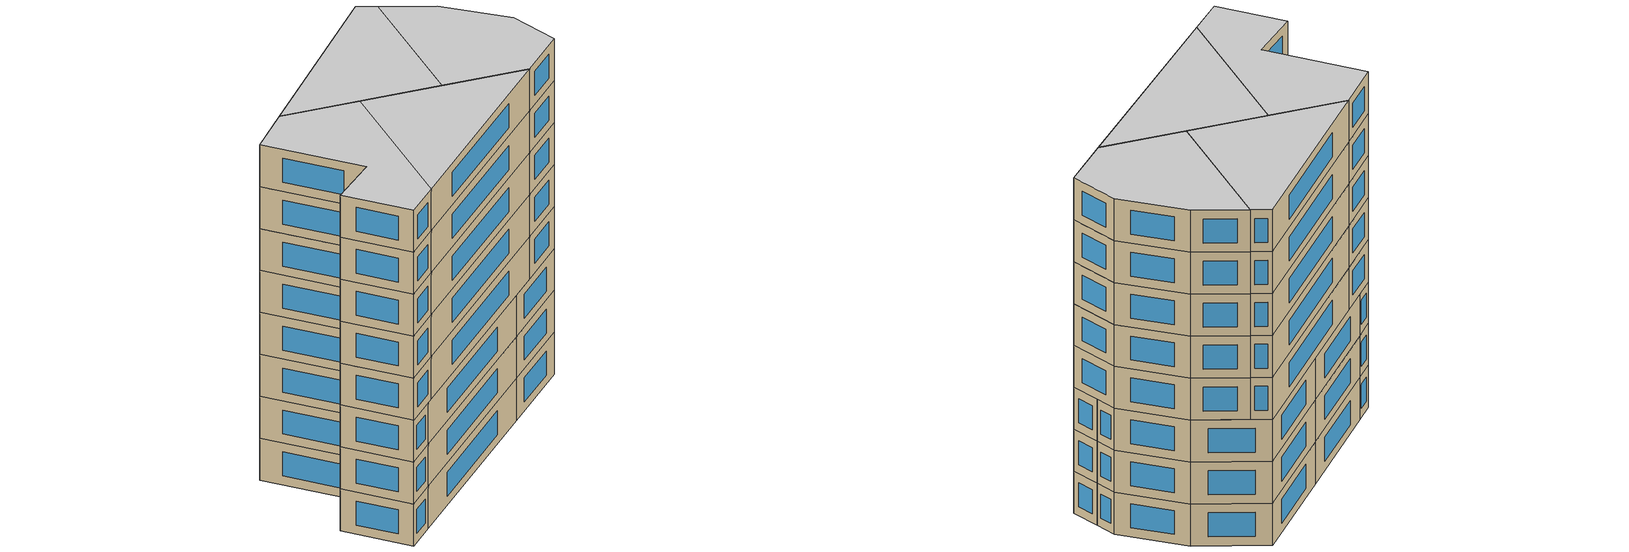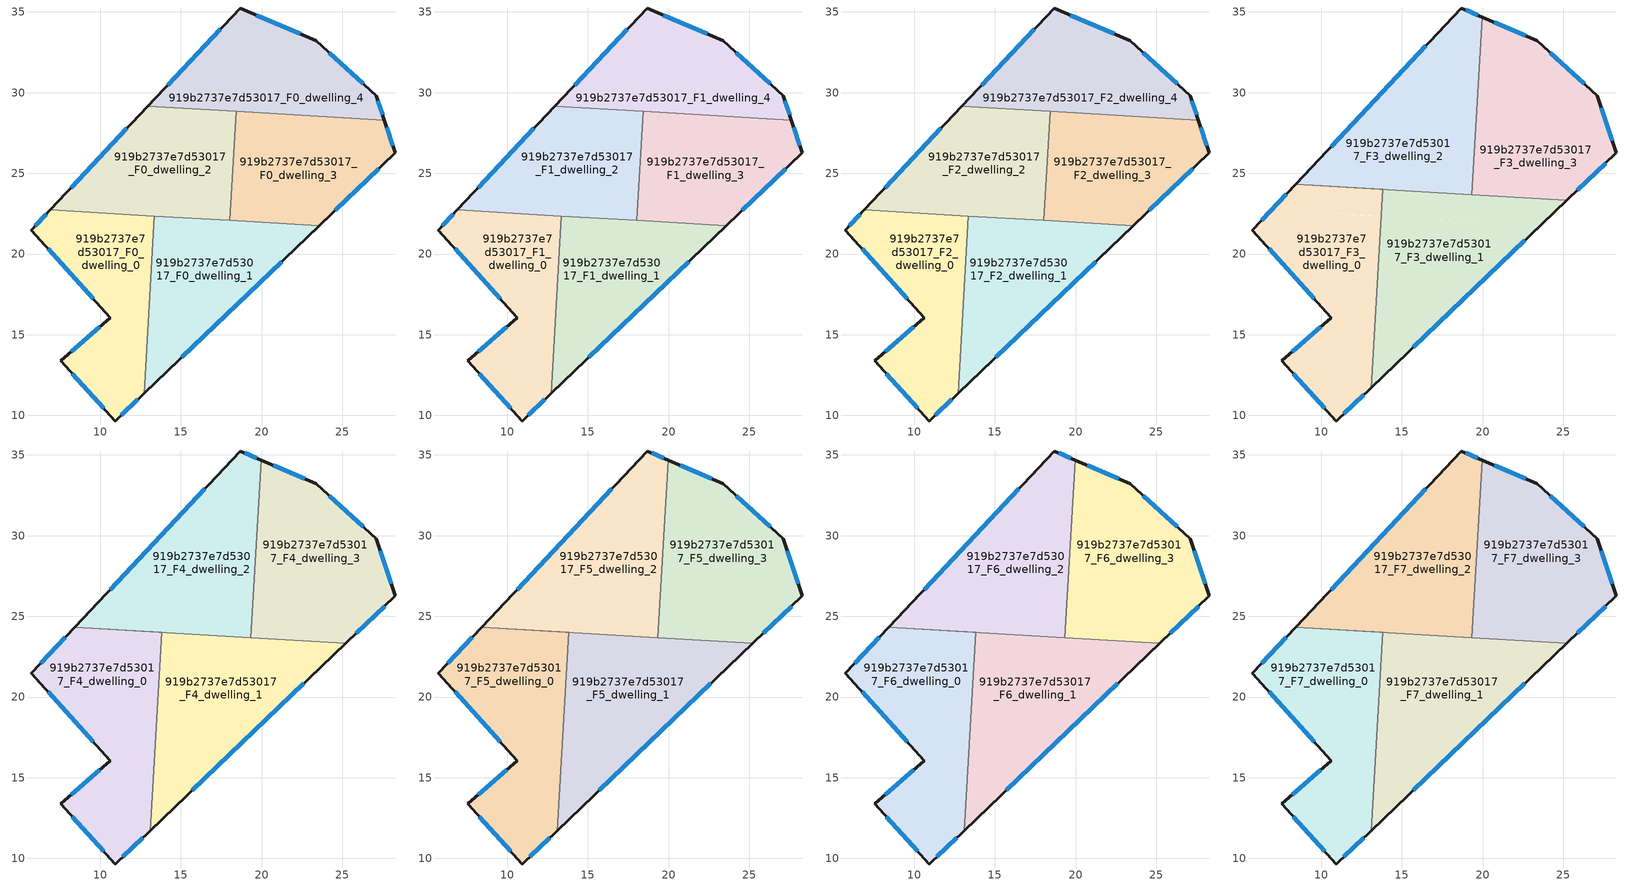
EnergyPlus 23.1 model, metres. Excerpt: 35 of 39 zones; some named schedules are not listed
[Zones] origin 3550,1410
919b2737e7d53017_F0_dwelling_0
 floor ground (EU_floor_Construction): 13.35,22.36 12.71,11.37 10.92,9.66 7.56,13.38 10.62,16.06 5.73,21.48 6.91,22.73 z0
 wall outside (EU_wall_Construction): 6.91,22.73 5.73,21.48 10.62,16.06 7.56,13.38 10.92,9.66 12.71,11.37 z0:3
 wall to 919b2737e7d53017_F0_dwelling_1 (EU_wall_Construction): 12.71,11.37 13.35,22.36 z0:3
 wall to 919b2737e7d53017_F0_dwelling_2 (EU_wall_Construction): 13.35,22.36 6.91,22.73 z0:3
 window (EU_Window_Construction): 11.3,10.02 12.33,11 / 8.28,12.58 10.2,10.45 / 9.96,15.49 8.21,13.95 / 6.78,20.32 9.57,17.22 / 6.66,22.46 5.98,21.75 z0.64:2.36
919b2737e7d53017_F0_dwelling_1
 floor ground (EU_floor_Construction): 23.56,21.76 12.71,11.37 13.35,22.36 z0
 wall outside (EU_wall_Construction): 12.71,11.37 23.56,21.76 z0:3
 wall to 919b2737e7d53017_F0_dwelling_3 (EU_wall_Construction): 23.56,21.76 18.02,22.08 z0:3
 wall to 919b2737e7d53017_F0_dwelling_2 (EU_wall_Construction): 18.02,22.08 13.35,22.35 z0:3
 window (EU_Window_Construction): 15.03,13.6 21.24,19.53 z0.64:2.36
919b2737e7d53017_F0_dwelling_2
 floor ground (EU_floor_Construction): 18.41,28.84 18.02,22.08 6.91,22.73 12.95,29.16 z0
 wall outside (EU_wall_Construction): 12.95,29.16 6.91,22.73 z0:3
 wall to 919b2737e7d53017_F0_dwelling_3 (EU_wall_Construction): 18.02,22.08 18.41,28.84 z0:3
 wall to 919b2737e7d53017_F0_dwelling_4 (EU_wall_Construction): 18.41,28.84 12.95,29.16 z0:3
 window (EU_Window_Construction): 11.65,27.78 8.2,24.11 z0.64:2.36
919b2737e7d53017_F0_dwelling_3
 floor ground (EU_floor_Construction): 27.59,28.31 28.27,26.27 23.56,21.76 18.02,22.08 18.41,28.84 z0
 wall outside (EU_wall_Construction): 23.56,21.76 28.27,26.27 27.59,28.31 z0:3
 wall to 919b2737e7d53017_F0_dwelling_4 (EU_wall_Construction): 27.59,28.31 18.42,28.84 z0:3
 window (EU_Window_Construction): 28.12,26.7 27.74,27.87 / 24.57,22.72 27.26,25.3 z0.64:2.36
919b2737e7d53017_F0_dwelling_4
 floor ground (EU_floor_Construction): 23.4,33.2 27.1,29.81 27.59,28.31 12.95,29.16 18.66,35.25 z0
 wall outside (EU_wall_Construction): 27.59,28.31 27.1,29.81 23.4,33.2 18.66,35.25 12.95,29.16 z0:3
 window (EU_Window_Construction): 17.44,33.94 14.17,30.47 / 22.38,33.64 19.68,34.81 / 26.31,30.54 24.19,32.48 / 27.49,28.63 27.21,29.49 z0.64:2.36
919b2737e7d53017_F1_dwelling_0
 floor to 919b2737e7d53017_F0_dwelling_0 (EU_floor_Construction): 13.35,22.36 12.71,11.37 10.92,9.66 7.56,13.38 10.62,16.06 5.73,21.48 6.91,22.73 z3
 wall outside (EU_wall_Construction): 6.91,22.73 5.73,21.48 10.62,16.06 7.56,13.38 10.92,9.66 12.71,11.37 z3:6
 wall to 919b2737e7d53017_F1_dwelling_1 (EU_wall_Construction): 12.71,11.37 13.35,22.36 z3:6
 wall to 919b2737e7d53017_F1_dwelling_2 (EU_wall_Construction): 13.35,22.36 6.91,22.73 z3:6
 window (EU_Window_Construction): 11.3,10.02 12.33,11 / 8.28,12.58 10.2,10.45 / 9.96,15.49 8.21,13.95 / 6.78,20.32 9.57,17.22 / 6.66,22.46 5.98,21.75 z3.64:5.36
919b2737e7d53017_F1_dwelling_1
 floor to 919b2737e7d53017_F0_dwelling_1 (EU_floor_Construction): 23.56,21.76 12.71,11.37 13.35,22.36 z3
 wall outside (EU_wall_Construction): 12.71,11.37 23.56,21.76 z3:6
 wall to 919b2737e7d53017_F1_dwelling_3 (EU_wall_Construction): 23.56,21.76 18.02,22.08 z3:6
 wall to 919b2737e7d53017_F1_dwelling_2 (EU_wall_Construction): 18.02,22.08 13.35,22.35 z3:6
 window (EU_Window_Construction): 15.03,13.6 21.24,19.53 z3.64:5.36
919b2737e7d53017_F1_dwelling_2
 floor to 919b2737e7d53017_F0_dwelling_2 (EU_floor_Construction): 18.41,28.84 18.02,22.08 6.91,22.73 12.95,29.16 z3
 wall outside (EU_wall_Construction): 12.95,29.16 6.91,22.73 z3:6
 wall to 919b2737e7d53017_F1_dwelling_3 (EU_wall_Construction): 18.02,22.08 18.41,28.84 z3:6
 wall to 919b2737e7d53017_F1_dwelling_4 (EU_wall_Construction): 18.41,28.84 12.95,29.16 z3:6
 window (EU_Window_Construction): 11.65,27.78 8.2,24.11 z3.64:5.36
919b2737e7d53017_F1_dwelling_3
 floor to 919b2737e7d53017_F0_dwelling_3 (EU_floor_Construction): 27.59,28.31 28.27,26.27 23.56,21.76 18.02,22.08 18.41,28.84 z3
 wall outside (EU_wall_Construction): 23.56,21.76 28.27,26.27 27.59,28.31 z3:6
 wall to 919b2737e7d53017_F1_dwelling_4 (EU_wall_Construction): 27.59,28.31 18.42,28.84 z3:6
 window (EU_Window_Construction): 28.12,26.7 27.74,27.87 / 24.57,22.72 27.26,25.3 z3.64:5.36
919b2737e7d53017_F1_dwelling_4
 floor to 919b2737e7d53017_F0_dwelling_4 (EU_floor_Construction): 23.4,33.2 27.1,29.81 27.59,28.31 12.95,29.16 18.66,35.25 z3
 wall outside (EU_wall_Construction): 27.59,28.31 27.1,29.81 23.4,33.2 18.66,35.25 12.95,29.16 z3:6
 window (EU_Window_Construction): 17.44,33.94 14.17,30.47 / 22.38,33.64 19.68,34.81 / 26.31,30.54 24.19,32.48 / 27.49,28.63 27.21,29.49 z3.64:5.36
919b2737e7d53017_F2_dwelling_0
 floor to 919b2737e7d53017_F1_dwelling_0 (EU_floor_Construction): 13.35,22.36 12.71,11.37 10.92,9.66 7.56,13.38 10.62,16.06 5.73,21.48 6.91,22.73 z6
 wall outside (EU_wall_Construction): 6.91,22.73 5.73,21.48 10.62,16.06 7.56,13.38 10.92,9.66 12.71,11.37 z6:9
 wall to 919b2737e7d53017_F2_dwelling_1 (EU_wall_Construction): 12.71,11.37 13.35,22.36 z6:9
 wall to 919b2737e7d53017_F2_dwelling_2 (EU_wall_Construction): 13.35,22.36 6.91,22.73 z6:9
 window (EU_Window_Construction): 11.3,10.02 12.33,11 / 8.28,12.58 10.2,10.45 / 9.96,15.49 8.21,13.95 / 6.78,20.32 9.57,17.22 / 6.66,22.46 5.98,21.75 z6.64:8.36
919b2737e7d53017_F2_dwelling_1
 floor to 919b2737e7d53017_F1_dwelling_1 (EU_floor_Construction): 23.56,21.76 12.71,11.37 13.35,22.36 z6
 wall outside (EU_wall_Construction): 12.71,11.37 23.56,21.76 z6:9
 wall to 919b2737e7d53017_F2_dwelling_3 (EU_wall_Construction): 23.56,21.76 18.02,22.08 z6:9
 wall to 919b2737e7d53017_F2_dwelling_2 (EU_wall_Construction): 18.02,22.08 13.35,22.35 z6:9
 window (EU_Window_Construction): 15.03,13.6 21.24,19.53 z6.64:8.36
919b2737e7d53017_F2_dwelling_2
 floor to 919b2737e7d53017_F1_dwelling_2 (EU_floor_Construction): 18.41,28.84 18.02,22.08 6.91,22.73 12.95,29.16 z6
 wall outside (EU_wall_Construction): 12.95,29.16 6.91,22.73 z6:9
 wall to 919b2737e7d53017_F2_dwelling_3 (EU_wall_Construction): 18.02,22.08 18.41,28.84 z6:9
 wall to 919b2737e7d53017_F2_dwelling_4 (EU_wall_Construction): 18.41,28.84 12.95,29.16 z6:9
 window (EU_Window_Construction): 11.65,27.78 8.2,24.11 z6.64:8.36
919b2737e7d53017_F2_dwelling_3
 floor to 919b2737e7d53017_F1_dwelling_3 (EU_floor_Construction): 27.59,28.31 28.27,26.27 23.56,21.76 18.02,22.08 18.41,28.84 z6
 wall outside (EU_wall_Construction): 23.56,21.76 28.27,26.27 27.59,28.31 z6:9
 wall to 919b2737e7d53017_F2_dwelling_4 (EU_wall_Construction): 27.59,28.31 18.42,28.84 z6:9
 window (EU_Window_Construction): 28.12,26.7 27.74,27.87 / 24.57,22.72 27.26,25.3 z6.64:8.36
919b2737e7d53017_F2_dwelling_4
 floor to 919b2737e7d53017_F1_dwelling_4 (EU_floor_Construction): 23.4,33.2 27.1,29.81 27.59,28.31 12.95,29.16 18.66,35.25 z6
 wall outside (EU_wall_Construction): 27.59,28.31 27.1,29.81 23.4,33.2 18.66,35.25 12.95,29.16 z6:9
 window (EU_Window_Construction): 17.44,33.94 14.17,30.47 / 22.38,33.64 19.68,34.81 / 26.31,30.54 24.19,32.48 / 27.49,28.63 27.21,29.49 z6.64:8.36
919b2737e7d53017_F3_dwelling_0
 floor to 919b2737e7d53017_F2_dwelling_0 (EU_floor_Construction): 13.35,22.36 12.71,11.37 10.92,9.66 7.56,13.38 10.62,16.06 5.73,21.48 6.91,22.73 z9
 floor to 919b2737e7d53017_F2_dwelling_2 (EU_floor_Construction): 13.8,24.01 13.7,22.33 6.91,22.73 8.41,24.32 z9
 floor to 919b2737e7d53017_F2_dwelling_1 (EU_floor_Construction): 13.7,22.33 13.09,11.73 12.71,11.37 13.35,22.35 z9
 wall outside (EU_wall_Construction): 8.41,24.33 5.73,21.48 10.62,16.06 7.56,13.38 10.92,9.66 13.09,11.73 z9:12
 wall to 919b2737e7d53017_F3_dwelling_1 (EU_wall_Construction): 13.09,11.73 13.8,24.01 8.41,24.33 z9:12
 window (EU_Window_Construction): 11.38,10.1 12.62,11.28 / 8.28,12.58 10.2,10.45 / 9.96,15.49 8.21,13.95 / 6.78,20.32 9.57,17.22 / 7.83,23.72 6.3,22.09 z9.64:11.36
919b2737e7d53017_F3_dwelling_1
 floor to 919b2737e7d53017_F2_dwelling_1 (EU_floor_Construction): 23.56,21.76 13.09,11.73 13.7,22.33 z9
 floor to 919b2737e7d53017_F2_dwelling_3 (EU_floor_Construction): 25.21,23.34 23.56,21.76 18.02,22.08 18.12,23.76 z9
 floor to 919b2737e7d53017_F2_dwelling_2 (EU_floor_Construction): 18.12,23.76 18.02,22.08 13.7,22.33 13.8,24.01 8.41,24.32 z9
 wall outside (EU_wall_Construction): 13.09,11.73 25.21,23.34 z9:12
 wall to 919b2737e7d53017_F3_dwelling_2 (EU_wall_Construction): 19.33,23.69 8.41,24.33 z9:12
 wall to 919b2737e7d53017_F3_dwelling_3 (EU_wall_Construction): 25.21,23.34 19.33,23.69 z9:12
 window (EU_Window_Construction): 15.68,14.22 22.62,20.86 z9.64:11.36
919b2737e7d53017_F3_dwelling_2
 floor to 919b2737e7d53017_F2_dwelling_2 (EU_floor_Construction): 18.41,28.84 18.12,23.76 8.41,24.32 12.95,29.16 z9
 floor to 919b2737e7d53017_F2_dwelling_4 (EU_floor_Construction): 19.97,34.68 19.63,28.77 12.95,29.16 18.66,35.25 z9
 floor to 919b2737e7d53017_F2_dwelling_3 (EU_floor_Construction): 19.63,28.77 19.33,23.69 18.12,23.76 18.41,28.84 z9
 wall outside (EU_wall_Construction): 19.97,34.68 18.66,35.25 8.41,24.33 z9:12
 wall to 919b2737e7d53017_F3_dwelling_3 (EU_wall_Construction): 19.33,23.69 19.97,34.68 z9:12
 window (EU_Window_Construction): 19.69,34.8 18.94,35.13 / 16.47,32.91 10.6,26.66 z9.64:11.36
919b2737e7d53017_F3_dwelling_3
 floor to 919b2737e7d53017_F2_dwelling_3 (EU_floor_Construction): 27.59,28.31 28.27,26.27 25.21,23.34 19.33,23.69 19.63,28.77 z9
 floor to 919b2737e7d53017_F2_dwelling_4 (EU_floor_Construction): 23.4,33.2 27.1,29.81 27.59,28.31 19.63,28.77 19.97,34.68 z9
 wall outside (EU_wall_Construction): 25.21,23.34 28.27,26.27 27.1,29.81 23.4,33.2 19.97,34.68 z9:12
 window (EU_Window_Construction): 22.66,33.52 20.7,34.37 / 26.31,30.54 24.19,32.48 / 28.02,27.03 27.35,29.05 / 25.87,23.97 27.61,25.64 z9.64:11.36
919b2737e7d53017_F4_dwelling_0
 floor to 919b2737e7d53017_F3_dwelling_0 (EU_floor_Construction): 13.8,24.01 13.09,11.73 10.92,9.66 7.56,13.38 10.62,16.06 5.73,21.48 8.41,24.33 z12
 wall outside (EU_wall_Construction): 8.41,24.33 5.73,21.48 10.62,16.06 7.56,13.38 10.92,9.66 13.09,11.73 z12:15
 wall to 919b2737e7d53017_F4_dwelling_1 (EU_wall_Construction): 13.09,11.73 13.8,24.01 8.41,24.33 z12:15
 window (EU_Window_Construction): 11.38,10.1 12.62,11.28 / 8.28,12.58 10.2,10.45 / 9.96,15.49 8.21,13.95 / 6.78,20.32 9.57,17.22 / 7.83,23.72 6.3,22.09 z12.64:14.36
919b2737e7d53017_F4_dwelling_1
 floor to 919b2737e7d53017_F3_dwelling_1 (EU_floor_Construction): 25.21,23.34 13.09,11.73 13.8,24.01 8.41,24.33 z12
 wall outside (EU_wall_Construction): 13.09,11.73 25.21,23.34 z12:15
 wall to 919b2737e7d53017_F4_dwelling_2 (EU_wall_Construction): 19.33,23.69 8.41,24.33 z12:15
 wall to 919b2737e7d53017_F4_dwelling_3 (EU_wall_Construction): 25.21,23.34 19.33,23.69 z12:15
 window (EU_Window_Construction): 15.68,14.22 22.62,20.86 z12.64:14.36
919b2737e7d53017_F4_dwelling_2
 floor to 919b2737e7d53017_F3_dwelling_2 (EU_floor_Construction): 19.97,34.68 19.33,23.69 8.41,24.33 18.66,35.25 z12
 wall outside (EU_wall_Construction): 19.97,34.68 18.66,35.25 8.41,24.33 z12:15
 wall to 919b2737e7d53017_F4_dwelling_3 (EU_wall_Construction): 19.33,23.69 19.97,34.68 z12:15
 window (EU_Window_Construction): 19.69,34.8 18.94,35.13 / 16.47,32.91 10.6,26.66 z12.64:14.36
919b2737e7d53017_F4_dwelling_3
 floor to 919b2737e7d53017_F3_dwelling_3 (EU_floor_Construction): 27.1,29.81 28.27,26.27 25.21,23.34 19.33,23.69 19.97,34.68 23.4,33.2 z12
 wall outside (EU_wall_Construction): 25.21,23.34 28.27,26.27 27.1,29.81 23.4,33.2 19.97,34.68 z12:15
 window (EU_Window_Construction): 22.66,33.52 20.7,34.37 / 26.31,30.54 24.19,32.48 / 28.02,27.03 27.35,29.05 / 25.87,23.97 27.61,25.64 z12.64:14.36
919b2737e7d53017_F5_dwelling_0
 floor to 919b2737e7d53017_F4_dwelling_0 (EU_floor_Construction): 13.8,24.01 13.09,11.73 10.92,9.66 7.56,13.38 10.62,16.06 5.73,21.48 8.41,24.33 z15
 wall outside (EU_wall_Construction): 8.41,24.33 5.73,21.48 10.62,16.06 7.56,13.38 10.92,9.66 13.09,11.73 z15:18
 wall to 919b2737e7d53017_F5_dwelling_1 (EU_wall_Construction): 13.09,11.73 13.8,24.01 8.41,24.33 z15:18
 window (EU_Window_Construction): 11.38,10.1 12.62,11.28 / 8.28,12.58 10.2,10.45 / 9.96,15.49 8.21,13.95 / 6.78,20.32 9.57,17.22 / 7.83,23.72 6.3,22.09 z15.64:17.36
919b2737e7d53017_F5_dwelling_1
 floor to 919b2737e7d53017_F4_dwelling_1 (EU_floor_Construction): 25.21,23.34 13.09,11.73 13.8,24.01 8.41,24.33 z15
 wall outside (EU_wall_Construction): 13.09,11.73 25.21,23.34 z15:18
 wall to 919b2737e7d53017_F5_dwelling_2 (EU_wall_Construction): 19.33,23.69 8.41,24.33 z15:18
 wall to 919b2737e7d53017_F5_dwelling_3 (EU_wall_Construction): 25.21,23.34 19.33,23.69 z15:18
 window (EU_Window_Construction): 15.68,14.22 22.62,20.86 z15.64:17.36
919b2737e7d53017_F5_dwelling_2
 floor to 919b2737e7d53017_F4_dwelling_2 (EU_floor_Construction): 19.97,34.68 19.33,23.69 8.41,24.33 18.66,35.25 z15
 wall outside (EU_wall_Construction): 19.97,34.68 18.66,35.25 8.41,24.33 z15:18
 wall to 919b2737e7d53017_F5_dwelling_3 (EU_wall_Construction): 19.33,23.69 19.97,34.68 z15:18
 window (EU_Window_Construction): 19.69,34.8 18.94,35.13 / 16.47,32.91 10.6,26.66 z15.64:17.36
919b2737e7d53017_F5_dwelling_3
 floor to 919b2737e7d53017_F4_dwelling_3 (EU_floor_Construction): 27.1,29.81 28.27,26.27 25.21,23.34 19.33,23.69 19.97,34.68 23.4,33.2 z15
 wall outside (EU_wall_Construction): 25.21,23.34 28.27,26.27 27.1,29.81 23.4,33.2 19.97,34.68 z15:18
 window (EU_Window_Construction): 22.66,33.52 20.7,34.37 / 26.31,30.54 24.19,32.48 / 28.02,27.03 27.35,29.05 / 25.87,23.97 27.61,25.64 z15.64:17.36
919b2737e7d53017_F6_dwelling_0
 floor to 919b2737e7d53017_F5_dwelling_0 (EU_floor_Construction): 13.8,24.01 13.09,11.73 10.92,9.66 7.56,13.38 10.62,16.06 5.73,21.48 8.41,24.33 z18
 wall outside (EU_wall_Construction): 8.41,24.33 5.73,21.48 10.62,16.06 7.56,13.38 10.92,9.66 13.09,11.73 z18:21
 wall to 919b2737e7d53017_F6_dwelling_1 (EU_wall_Construction): 13.09,11.73 13.8,24.01 8.41,24.33 z18:21
 window (EU_Window_Construction): 11.38,10.1 12.62,11.28 / 8.28,12.58 10.2,10.45 / 9.96,15.49 8.21,13.95 / 6.78,20.32 9.57,17.22 / 7.83,23.72 6.3,22.09 z18.64:20.36
919b2737e7d53017_F6_dwelling_1
 floor to 919b2737e7d53017_F5_dwelling_1 (EU_floor_Construction): 25.21,23.34 13.09,11.73 13.8,24.01 8.41,24.33 z18
 wall outside (EU_wall_Construction): 13.09,11.73 25.21,23.34 z18:21
 wall to 919b2737e7d53017_F6_dwelling_2 (EU_wall_Construction): 19.33,23.69 8.41,24.33 z18:21
 wall to 919b2737e7d53017_F6_dwelling_3 (EU_wall_Construction): 25.21,23.34 19.33,23.69 z18:21
 window (EU_Window_Construction): 15.68,14.22 22.62,20.86 z18.64:20.36
919b2737e7d53017_F6_dwelling_2
 floor to 919b2737e7d53017_F5_dwelling_2 (EU_floor_Construction): 19.97,34.68 19.33,23.69 8.41,24.33 18.66,35.25 z18
 wall outside (EU_wall_Construction): 19.97,34.68 18.66,35.25 8.41,24.33 z18:21
 wall to 919b2737e7d53017_F6_dwelling_3 (EU_wall_Construction): 19.33,23.69 19.97,34.68 z18:21
 window (EU_Window_Construction): 19.69,34.8 18.94,35.13 / 16.47,32.91 10.6,26.66 z18.64:20.36
919b2737e7d53017_F6_dwelling_3
 floor to 919b2737e7d53017_F5_dwelling_3 (EU_floor_Construction): 27.1,29.81 28.27,26.27 25.21,23.34 19.33,23.69 19.97,34.68 23.4,33.2 z18
 wall outside (EU_wall_Construction): 25.21,23.34 28.27,26.27 27.1,29.81 23.4,33.2 19.97,34.68 z18:21
 window (EU_Window_Construction): 22.66,33.52 20.7,34.37 / 26.31,30.54 24.19,32.48 / 28.02,27.03 27.35,29.05 / 25.87,23.97 27.61,25.64 z18.64:20.36
919b2737e7d53017_F7_dwelling_0
 floor to 919b2737e7d53017_F6_dwelling_0 (EU_floor_Construction): 13.8,24.01 13.09,11.73 10.92,9.66 7.56,13.38 10.62,16.06 5.73,21.48 8.41,24.33 z21
 wall outside (EU_wall_Construction): 8.41,24.33 5.73,21.48 10.62,16.06 7.56,13.38 10.92,9.66 13.09,11.73 z21:24
 wall to 919b2737e7d53017_F7_dwelling_1 (EU_wall_Construction): 13.09,11.73 13.8,24.01 8.41,24.33 z21:24
 window (EU_Window_Construction): 11.38,10.1 12.62,11.28 / 8.28,12.58 10.2,10.45 / 9.96,15.49 8.21,13.95 / 6.78,20.32 9.57,17.22 / 7.83,23.72 6.3,22.09 z21.64:23.36
 ceiling to 919b2737e7d53017_F8_dwelling_0 (EU_floor_Construction): 13.09,11.73 13.8,24.01 8.41,24.33 5.73,21.48 10.62,16.06 7.56,13.38 10.92,9.66 z24
919b2737e7d53017_F7_dwelling_1
 floor to 919b2737e7d53017_F6_dwelling_1 (EU_floor_Construction): 25.21,23.34 13.09,11.73 13.8,24.01 8.41,24.33 z21
 wall outside (EU_wall_Construction): 13.09,11.73 25.21,23.34 z21:24
 wall to 919b2737e7d53017_F7_dwelling_2 (EU_wall_Construction): 19.33,23.69 8.41,24.33 z21:24
 wall to 919b2737e7d53017_F7_dwelling_3 (EU_wall_Construction): 25.21,23.34 19.33,23.69 z21:24
 window (EU_Window_Construction): 15.68,14.22 22.62,20.86 z21.64:23.36
 ceiling to 919b2737e7d53017_F8_dwelling_1 (EU_floor_Construction): 25.21,23.34 8.41,24.33 13.8,24.01 13.09,11.73 z24
919b2737e7d53017_F7_dwelling_2
 floor to 919b2737e7d53017_F6_dwelling_2 (EU_floor_Construction): 19.97,34.68 19.33,23.69 8.41,24.33 18.66,35.25 z21
 wall outside (EU_wall_Construction): 19.97,34.68 18.66,35.25 8.41,24.33 z21:24
 wall to 919b2737e7d53017_F7_dwelling_3 (EU_wall_Construction): 19.33,23.69 19.97,34.68 z21:24
 window (EU_Window_Construction): 19.69,34.8 18.94,35.13 / 16.47,32.91 10.6,26.66 z21.64:23.36
 ceiling to 919b2737e7d53017_F8_dwelling_2 (EU_floor_Construction): 19.33,23.69 19.97,34.68 18.66,35.25 8.41,24.33 z24
919b2737e7d53017_F7_dwelling_3
 floor to 919b2737e7d53017_F6_dwelling_3 (EU_floor_Construction): 27.1,29.81 28.27,26.27 25.21,23.34 19.33,23.69 19.97,34.68 23.4,33.2 z21
 wall outside (EU_wall_Construction): 25.21,23.34 28.27,26.27 27.1,29.81 23.4,33.2 19.97,34.68 z21:24
 window (EU_Window_Construction): 22.66,33.52 20.7,34.37 / 26.31,30.54 24.19,32.48 / 28.02,27.03 27.35,29.05 / 25.87,23.97 27.61,25.64 z21.64:23.36
 ceiling to 919b2737e7d53017_F8_dwelling_3 (EU_floor_Construction): 28.27,26.27 27.1,29.81 23.4,33.2 19.97,34.68 19.33,23.69 25.21,23.34 z24
[Building]
EU S2 Campaign: North Axis=0; Terrain=City; Solar Distribution=FullExterior
[Site:Location]
Yerevan-Zvartnots.Intl.AP: Latitude=40.15; Longitude=44.383; Time Zone=4; Elevation=854
[SizingPeriod:WeatherFileDays]
AnnualSizingPeriod: Begin Month=1; Begin Day of Month=1; End Month=12; End Day of Month=31; Day of Week for Start Day=Monday; Use Weather File Daylight Saving Period=No; Use Weather File Rain and Snow Indicators=No
[MATERIAL]
EU_InternalMass_Material: Roughness=MediumRough; Thickness=0.1; Conductivity=1; Density=1800; Specific Heat=900; Thermal Absorptance=0.9; Solar Absorptance=0.7; Visible Absorptance=0.7
[MATERIAL:NOMASS] Roughness=MediumRough; Thermal Absorptance=0.9; Solar Absorptance=0.7; Visible Absorptance=0.7
Name | Thermal Resistance
EU_wall_NoMass | 1.05043
EU_floor_NoMass | 0.478065
[WINDOWMATERIAL:SIMPLEGLAZINGSYSTEM]
EU_Window_SimpleGlazing: UFactor=2.5566; Solar Heat Gain Coefficient=0.75; Visible Transmittance=0.75
[CONSTRUCTION]
EU_wall_Construction: EU_wall_NoMass
EU_floor_Construction: EU_floor_NoMass
EU_Window_Construction: EU_Window_SimpleGlazing
EU_InternalMass_Construction: EU_InternalMass_Material
[ZONE] Type=1; Multiplier=1; Ceiling Height=autocalculate; Floor Area=autocalculate; Part of Total Floor Area=Yes
Name | Volume
919b2737e7d53017_F0_dwelling_0; 919b2737e7d53017_F1_dwelling_0; 919b2737e7d53017_F2_dwelling_0 | 168.731
919b2737e7d53017_F3_dwelling_0; 919b2737e7d53017_F4_dwelling_0; 919b2737e7d53017_F5_dwelling_0; 919b2737e7d53017_F6_dwelling_0; 919b2737e7d53017_F7_dwelling_0 | 210.898
919b2737e7d53017_F0_dwelling_1; 919b2737e7d53017_F1_dwelling_1; 919b2737e7d53017_F2_dwelling_1 | 168.728
919b2737e7d53017_F3_dwelling_1; 919b2737e7d53017_F4_dwelling_1; 919b2737e7d53017_F5_dwelling_1; 919b2737e7d53017_F6_dwelling_1; 919b2737e7d53017_F7_dwelling_1 | 210.943
919b2737e7d53017_F0_dwelling_2; 919b2737e7d53017_F1_dwelling_2; 919b2737e7d53017_F2_dwelling_2 | 168.713
919b2737e7d53017_F3_dwelling_2; 919b2737e7d53017_F4_dwelling_2; 919b2737e7d53017_F5_dwelling_2; 919b2737e7d53017_F6_dwelling_2; 919b2737e7d53017_F7_dwelling_2 | 210.901
919b2737e7d53017_F0_dwelling_3; 919b2737e7d53017_F1_dwelling_3; 919b2737e7d53017_F2_dwelling_3 | 168.712
919b2737e7d53017_F3_dwelling_3; 919b2737e7d53017_F4_dwelling_3; 919b2737e7d53017_F5_dwelling_3; 919b2737e7d53017_F6_dwelling_3; 919b2737e7d53017_F7_dwelling_3 | 210.903
919b2737e7d53017_F0_dwelling_4; 919b2737e7d53017_F1_dwelling_4; 919b2737e7d53017_F2_dwelling_4 | 168.761
[INTERNALMASS] Construction=EU_InternalMass_Construction
Name | Zone or ZoneList | Surface Area
919b2737e7d53017_F0_dwelling_0_EU_InternalMass | 919b2737e7d53017_F0_dwelling_0 | 56.2441
919b2737e7d53017_F0_dwelling_1_EU_InternalMass | 919b2737e7d53017_F0_dwelling_1 | 56.2434
919b2737e7d53017_F0_dwelling_2_EU_InternalMass | 919b2737e7d53017_F0_dwelling_2 | 56.2383
919b2737e7d53017_F0_dwelling_3_EU_InternalMass | 919b2737e7d53017_F0_dwelling_3 | 56.2376
919b2737e7d53017_F0_dwelling_4_EU_InternalMass | 919b2737e7d53017_F0_dwelling_4 | 56.2539
919b2737e7d53017_F1_dwelling_0_EU_InternalMass | 919b2737e7d53017_F1_dwelling_0 | 56.2441
919b2737e7d53017_F1_dwelling_1_EU_InternalMass | 919b2737e7d53017_F1_dwelling_1 | 56.2434
919b2737e7d53017_F1_dwelling_2_EU_InternalMass | 919b2737e7d53017_F1_dwelling_2 | 56.2383
919b2737e7d53017_F1_dwelling_3_EU_InternalMass | 919b2737e7d53017_F1_dwelling_3 | 56.2376
919b2737e7d53017_F1_dwelling_4_EU_InternalMass | 919b2737e7d53017_F1_dwelling_4 | 56.2539
919b2737e7d53017_F2_dwelling_0_EU_InternalMass | 919b2737e7d53017_F2_dwelling_0 | 56.2441
919b2737e7d53017_F2_dwelling_1_EU_InternalMass | 919b2737e7d53017_F2_dwelling_1 | 56.2434
919b2737e7d53017_F2_dwelling_2_EU_InternalMass | 919b2737e7d53017_F2_dwelling_2 | 56.2383
919b2737e7d53017_F2_dwelling_3_EU_InternalMass | 919b2737e7d53017_F2_dwelling_3 | 56.2376
919b2737e7d53017_F2_dwelling_4_EU_InternalMass | 919b2737e7d53017_F2_dwelling_4 | 56.2539
919b2737e7d53017_F3_dwelling_0_EU_InternalMass | 919b2737e7d53017_F3_dwelling_0 | 70.2997
919b2737e7d53017_F3_dwelling_1_EU_InternalMass | 919b2737e7d53017_F3_dwelling_1 | 70.3102
919b2737e7d53017_F3_dwelling_2_EU_InternalMass | 919b2737e7d53017_F3_dwelling_2 | 70.3011
919b2737e7d53017_F3_dwelling_3_EU_InternalMass | 919b2737e7d53017_F3_dwelling_3 | 70.3007
919b2737e7d53017_F4_dwelling_0_EU_InternalMass | 919b2737e7d53017_F4_dwelling_0 | 70.2997
919b2737e7d53017_F4_dwelling_1_EU_InternalMass | 919b2737e7d53017_F4_dwelling_1 | 70.3102
919b2737e7d53017_F4_dwelling_2_EU_InternalMass | 919b2737e7d53017_F4_dwelling_2 | 70.3011
919b2737e7d53017_F4_dwelling_3_EU_InternalMass | 919b2737e7d53017_F4_dwelling_3 | 70.3007
919b2737e7d53017_F5_dwelling_0_EU_InternalMass | 919b2737e7d53017_F5_dwelling_0 | 70.2997
919b2737e7d53017_F5_dwelling_1_EU_InternalMass | 919b2737e7d53017_F5_dwelling_1 | 70.3102
919b2737e7d53017_F5_dwelling_2_EU_InternalMass | 919b2737e7d53017_F5_dwelling_2 | 70.3011
919b2737e7d53017_F5_dwelling_3_EU_InternalMass | 919b2737e7d53017_F5_dwelling_3 | 70.3007
919b2737e7d53017_F6_dwelling_0_EU_InternalMass | 919b2737e7d53017_F6_dwelling_0 | 70.2997
919b2737e7d53017_F6_dwelling_1_EU_InternalMass | 919b2737e7d53017_F6_dwelling_1 | 70.3102
919b2737e7d53017_F6_dwelling_2_EU_InternalMass | 919b2737e7d53017_F6_dwelling_2 | 70.3011
919b2737e7d53017_F6_dwelling_3_EU_InternalMass | 919b2737e7d53017_F6_dwelling_3 | 70.3007
919b2737e7d53017_F7_dwelling_0_EU_InternalMass | 919b2737e7d53017_F7_dwelling_0 | 70.2997
919b2737e7d53017_F7_dwelling_1_EU_InternalMass | 919b2737e7d53017_F7_dwelling_1 | 70.3102
919b2737e7d53017_F7_dwelling_2_EU_InternalMass | 919b2737e7d53017_F7_dwelling_2 | 70.3011
919b2737e7d53017_F7_dwelling_3_EU_InternalMass | 919b2737e7d53017_F7_dwelling_3 | 70.3007
[OTHEREQUIPMENT] Fuel Type=Electricity; Design Level Calculation Method=Watts/Area; Power per Zone Floor Area=1; Fraction Latent=0; Fraction Radiant=0; Fraction Lost=0; Carbon Dioxide Generation Rate=0; EndUse Subcategory=EU_Step8_InternalGains
Name | Zone or ZoneList or Space or SpaceList | Schedule
EU_Step8_InternalGain_919b2737e7d53017_F0_dwelling_0_f000 | 919b2737e7d53017_F0_dwelling_0 | EU_Step8_GainSchedule_919b2737e7d53017_F0_dwelling_0_f000
EU_Step8_InternalGain_919b2737e7d53017_F0_dwelling_1_f000 | 919b2737e7d53017_F0_dwelling_1 | EU_Step8_GainSchedule_919b2737e7d53017_F0_dwelling_1_f000
EU_Step8_InternalGain_919b2737e7d53017_F0_dwelling_2_f000 | 919b2737e7d53017_F0_dwelling_2 | EU_Step8_GainSchedule_919b2737e7d53017_F0_dwelling_2_f000
EU_Step8_InternalGain_919b2737e7d53017_F0_dwelling_3_f000 | 919b2737e7d53017_F0_dwelling_3 | EU_Step8_GainSchedule_919b2737e7d53017_F0_dwelling_3_f000
EU_Step8_InternalGain_919b2737e7d53017_F0_dwelling_4_f000 | 919b2737e7d53017_F0_dwelling_4 | EU_Step8_GainSchedule_919b2737e7d53017_F0_dwelling_4_f000
EU_Step8_InternalGain_919b2737e7d53017_F1_dwelling_0_f000 | 919b2737e7d53017_F1_dwelling_0 | EU_Step8_GainSchedule_919b2737e7d53017_F1_dwelling_0_f000
EU_Step8_InternalGain_919b2737e7d53017_F1_dwelling_1_f000 | 919b2737e7d53017_F1_dwelling_1 | EU_Step8_GainSchedule_919b2737e7d53017_F1_dwelling_1_f000
EU_Step8_InternalGain_919b2737e7d53017_F1_dwelling_2_f000 | 919b2737e7d53017_F1_dwelling_2 | EU_Step8_GainSchedule_919b2737e7d53017_F1_dwelling_2_f000
EU_Step8_InternalGain_919b2737e7d53017_F1_dwelling_3_f000 | 919b2737e7d53017_F1_dwelling_3 | EU_Step8_GainSchedule_919b2737e7d53017_F1_dwelling_3_f000
EU_Step8_InternalGain_919b2737e7d53017_F1_dwelling_4_f000 | 919b2737e7d53017_F1_dwelling_4 | EU_Step8_GainSchedule_919b2737e7d53017_F1_dwelling_4_f000
EU_Step8_InternalGain_919b2737e7d53017_F2_dwelling_0_f000 | 919b2737e7d53017_F2_dwelling_0 | EU_Step8_GainSchedule_919b2737e7d53017_F2_dwelling_0_f000
EU_Step8_InternalGain_919b2737e7d53017_F2_dwelling_1_f000 | 919b2737e7d53017_F2_dwelling_1 | EU_Step8_GainSchedule_919b2737e7d53017_F2_dwelling_1_f000
EU_Step8_InternalGain_919b2737e7d53017_F2_dwelling_2_f000 | 919b2737e7d53017_F2_dwelling_2 | EU_Step8_GainSchedule_919b2737e7d53017_F2_dwelling_2_f000
EU_Step8_InternalGain_919b2737e7d53017_F2_dwelling_3_f000 | 919b2737e7d53017_F2_dwelling_3 | EU_Step8_GainSchedule_919b2737e7d53017_F2_dwelling_3_f000
EU_Step8_InternalGain_919b2737e7d53017_F2_dwelling_4_f000 | 919b2737e7d53017_F2_dwelling_4 | EU_Step8_GainSchedule_919b2737e7d53017_F2_dwelling_4_f000
EU_Step8_InternalGain_919b2737e7d53017_F3_dwelling_0_f000 | 919b2737e7d53017_F3_dwelling_0 | EU_Step8_GainSchedule_919b2737e7d53017_F3_dwelling_0_f000
EU_Step8_InternalGain_919b2737e7d53017_F3_dwelling_1_f000 | 919b2737e7d53017_F3_dwelling_1 | EU_Step8_GainSchedule_919b2737e7d53017_F3_dwelling_1_f000
EU_Step8_InternalGain_919b2737e7d53017_F3_dwelling_2_f000 | 919b2737e7d53017_F3_dwelling_2 | EU_Step8_GainSchedule_919b2737e7d53017_F3_dwelling_2_f000
EU_Step8_InternalGain_919b2737e7d53017_F3_dwelling_3_f000 | 919b2737e7d53017_F3_dwelling_3 | EU_Step8_GainSchedule_919b2737e7d53017_F3_dwelling_3_f000
EU_Step8_InternalGain_919b2737e7d53017_F4_dwelling_0_f000 | 919b2737e7d53017_F4_dwelling_0 | EU_Step8_GainSchedule_919b2737e7d53017_F4_dwelling_0_f000
EU_Step8_InternalGain_919b2737e7d53017_F4_dwelling_1_f000 | 919b2737e7d53017_F4_dwelling_1 | EU_Step8_GainSchedule_919b2737e7d53017_F4_dwelling_1_f000
EU_Step8_InternalGain_919b2737e7d53017_F4_dwelling_2_f000 | 919b2737e7d53017_F4_dwelling_2 | EU_Step8_GainSchedule_919b2737e7d53017_F4_dwelling_2_f000
EU_Step8_InternalGain_919b2737e7d53017_F4_dwelling_3_f000 | 919b2737e7d53017_F4_dwelling_3 | EU_Step8_GainSchedule_919b2737e7d53017_F4_dwelling_3_f000
EU_Step8_InternalGain_919b2737e7d53017_F5_dwelling_0_f000 | 919b2737e7d53017_F5_dwelling_0 | EU_Step8_GainSchedule_919b2737e7d53017_F5_dwelling_0_f000
EU_Step8_InternalGain_919b2737e7d53017_F5_dwelling_1_f000 | 919b2737e7d53017_F5_dwelling_1 | EU_Step8_GainSchedule_919b2737e7d53017_F5_dwelling_1_f000
EU_Step8_InternalGain_919b2737e7d53017_F5_dwelling_2_f000 | 919b2737e7d53017_F5_dwelling_2 | EU_Step8_GainSchedule_919b2737e7d53017_F5_dwelling_2_f000
EU_Step8_InternalGain_919b2737e7d53017_F5_dwelling_3_f000 | 919b2737e7d53017_F5_dwelling_3 | EU_Step8_GainSchedule_919b2737e7d53017_F5_dwelling_3_f000
EU_Step8_InternalGain_919b2737e7d53017_F6_dwelling_0_f000 | 919b2737e7d53017_F6_dwelling_0 | EU_Step8_GainSchedule_919b2737e7d53017_F6_dwelling_0_f000
EU_Step8_InternalGain_919b2737e7d53017_F6_dwelling_1_f000 | 919b2737e7d53017_F6_dwelling_1 | EU_Step8_GainSchedule_919b2737e7d53017_F6_dwelling_1_f000
EU_Step8_InternalGain_919b2737e7d53017_F6_dwelling_2_f000 | 919b2737e7d53017_F6_dwelling_2 | EU_Step8_GainSchedule_919b2737e7d53017_F6_dwelling_2_f000
EU_Step8_InternalGain_919b2737e7d53017_F6_dwelling_3_f000 | 919b2737e7d53017_F6_dwelling_3 | EU_Step8_GainSchedule_919b2737e7d53017_F6_dwelling_3_f000
EU_Step8_InternalGain_919b2737e7d53017_F7_dwelling_0_f000 | 919b2737e7d53017_F7_dwelling_0 | EU_Step8_GainSchedule_919b2737e7d53017_F7_dwelling_0_f000
EU_Step8_InternalGain_919b2737e7d53017_F7_dwelling_1_f000 | 919b2737e7d53017_F7_dwelling_1 | EU_Step8_GainSchedule_919b2737e7d53017_F7_dwelling_1_f000
EU_Step8_InternalGain_919b2737e7d53017_F7_dwelling_2_f000 | 919b2737e7d53017_F7_dwelling_2 | EU_Step8_GainSchedule_919b2737e7d53017_F7_dwelling_2_f000
EU_Step8_InternalGain_919b2737e7d53017_F7_dwelling_3_f000 | 919b2737e7d53017_F7_dwelling_3 | EU_Step8_GainSchedule_919b2737e7d53017_F7_dwelling_3_f000
[ZONEVENTILATION:DESIGNFLOWRATE] Schedule=EU_AlwaysOn; Design Flow Rate Calculation Method=AirChanges/Hour; Air Changes per Hour=0.557805; Ventilation Type=Natural; Fan Pressure Rise=0; Fan Total Efficiency=1; Constant Term Coefficient=1; Temperature Term Coefficient=0; Velocity Term Coefficient=0; Velocity Squared Term Coefficient=0; Minimum Indoor Temperature=-100; Maximum Indoor Temperature=100; Delta Temperature=-100; Minimum Outdoor Temperature=-100; Maximum Outdoor Temperature=100; Maximum Wind Speed=40
Name | Zone or ZoneList or Space or SpaceList
EU_ConstantAir_919b2737e7d53017_F0_dwelling_0 | 919b2737e7d53017_F0_dwelling_0
EU_ConstantAir_919b2737e7d53017_F0_dwelling_1 | 919b2737e7d53017_F0_dwelling_1
EU_ConstantAir_919b2737e7d53017_F0_dwelling_2 | 919b2737e7d53017_F0_dwelling_2
EU_ConstantAir_919b2737e7d53017_F0_dwelling_3 | 919b2737e7d53017_F0_dwelling_3
EU_ConstantAir_919b2737e7d53017_F0_dwelling_4 | 919b2737e7d53017_F0_dwelling_4
EU_ConstantAir_919b2737e7d53017_F1_dwelling_0 | 919b2737e7d53017_F1_dwelling_0
EU_ConstantAir_919b2737e7d53017_F1_dwelling_1 | 919b2737e7d53017_F1_dwelling_1
EU_ConstantAir_919b2737e7d53017_F1_dwelling_2 | 919b2737e7d53017_F1_dwelling_2
EU_ConstantAir_919b2737e7d53017_F1_dwelling_3 | 919b2737e7d53017_F1_dwelling_3
EU_ConstantAir_919b2737e7d53017_F1_dwelling_4 | 919b2737e7d53017_F1_dwelling_4
EU_ConstantAir_919b2737e7d53017_F2_dwelling_0 | 919b2737e7d53017_F2_dwelling_0
EU_ConstantAir_919b2737e7d53017_F2_dwelling_1 | 919b2737e7d53017_F2_dwelling_1
EU_ConstantAir_919b2737e7d53017_F2_dwelling_2 | 919b2737e7d53017_F2_dwelling_2
EU_ConstantAir_919b2737e7d53017_F2_dwelling_3 | 919b2737e7d53017_F2_dwelling_3
EU_ConstantAir_919b2737e7d53017_F2_dwelling_4 | 919b2737e7d53017_F2_dwelling_4
EU_ConstantAir_919b2737e7d53017_F3_dwelling_0 | 919b2737e7d53017_F3_dwelling_0
EU_ConstantAir_919b2737e7d53017_F3_dwelling_1 | 919b2737e7d53017_F3_dwelling_1
EU_ConstantAir_919b2737e7d53017_F3_dwelling_2 | 919b2737e7d53017_F3_dwelling_2
EU_ConstantAir_919b2737e7d53017_F3_dwelling_3 | 919b2737e7d53017_F3_dwelling_3
EU_ConstantAir_919b2737e7d53017_F4_dwelling_0 | 919b2737e7d53017_F4_dwelling_0
EU_ConstantAir_919b2737e7d53017_F4_dwelling_1 | 919b2737e7d53017_F4_dwelling_1
EU_ConstantAir_919b2737e7d53017_F4_dwelling_2 | 919b2737e7d53017_F4_dwelling_2
EU_ConstantAir_919b2737e7d53017_F4_dwelling_3 | 919b2737e7d53017_F4_dwelling_3
EU_ConstantAir_919b2737e7d53017_F5_dwelling_0 | 919b2737e7d53017_F5_dwelling_0
EU_ConstantAir_919b2737e7d53017_F5_dwelling_1 | 919b2737e7d53017_F5_dwelling_1
EU_ConstantAir_919b2737e7d53017_F5_dwelling_2 | 919b2737e7d53017_F5_dwelling_2
EU_ConstantAir_919b2737e7d53017_F5_dwelling_3 | 919b2737e7d53017_F5_dwelling_3
EU_ConstantAir_919b2737e7d53017_F6_dwelling_0 | 919b2737e7d53017_F6_dwelling_0
EU_ConstantAir_919b2737e7d53017_F6_dwelling_1 | 919b2737e7d53017_F6_dwelling_1
EU_ConstantAir_919b2737e7d53017_F6_dwelling_2 | 919b2737e7d53017_F6_dwelling_2
EU_ConstantAir_919b2737e7d53017_F6_dwelling_3 | 919b2737e7d53017_F6_dwelling_3
EU_ConstantAir_919b2737e7d53017_F7_dwelling_0 | 919b2737e7d53017_F7_dwelling_0
EU_ConstantAir_919b2737e7d53017_F7_dwelling_1 | 919b2737e7d53017_F7_dwelling_1
EU_ConstantAir_919b2737e7d53017_F7_dwelling_2 | 919b2737e7d53017_F7_dwelling_2
EU_ConstantAir_919b2737e7d53017_F7_dwelling_3 | 919b2737e7d53017_F7_dwelling_3
[HVACTEMPLATE:ZONE:IDEALLOADSAIRSYSTEM] System Availability Schedule=EU_AlwaysOn; Maximum Heating Supply Air Temperature=50; Minimum Cooling Supply Air Temperature=13; Maximum Heating Supply Air Humidity Ratio=0.0156; Minimum Cooling Supply Air Humidity Ratio=0.0077; Heating Limit=NoLimit; Cooling Limit=NoLimit; Heating Availability Schedule=EU_AlwaysOn; Cooling Availability Schedule=EU_CoolingOff; Dehumidification Control Type=ConstantSensibleHeatRatio; Cooling Sensible Heat Ratio=0.7; Dehumidification Setpoint=60; Humidification Control Type=None; Humidification Setpoint=30; Outdoor Air Method=None; Outdoor Air Flow Rate per Person=0.00944; Outdoor Air Flow Rate per Zone Floor Area=0; Outdoor Air Flow Rate per Zone=0; Demand Controlled Ventilation Type=None; Outdoor Air Economizer Type=NoEconomizer; Heat Recovery Type=None; Sensible Heat Recovery Effectiveness=0.7; Latent Heat Recovery Effectiveness=0.65
Name | Template Thermostat
919b2737e7d53017_F0_dwelling_0 | EU_HeatOnly_919b2737e7d53017_F0_dwelling_0
919b2737e7d53017_F0_dwelling_1 | EU_HeatOnly_919b2737e7d53017_F0_dwelling_1
919b2737e7d53017_F0_dwelling_2 | EU_HeatOnly_919b2737e7d53017_F0_dwelling_2
919b2737e7d53017_F0_dwelling_3 | EU_HeatOnly_919b2737e7d53017_F0_dwelling_3
919b2737e7d53017_F0_dwelling_4 | EU_HeatOnly_919b2737e7d53017_F0_dwelling_4
919b2737e7d53017_F1_dwelling_0 | EU_HeatOnly_919b2737e7d53017_F1_dwelling_0
919b2737e7d53017_F1_dwelling_1 | EU_HeatOnly_919b2737e7d53017_F1_dwelling_1
919b2737e7d53017_F1_dwelling_2 | EU_HeatOnly_919b2737e7d53017_F1_dwelling_2
919b2737e7d53017_F1_dwelling_3 | EU_HeatOnly_919b2737e7d53017_F1_dwelling_3
919b2737e7d53017_F1_dwelling_4 | EU_HeatOnly_919b2737e7d53017_F1_dwelling_4
919b2737e7d53017_F2_dwelling_0 | EU_HeatOnly_919b2737e7d53017_F2_dwelling_0
919b2737e7d53017_F2_dwelling_1 | EU_HeatOnly_919b2737e7d53017_F2_dwelling_1
919b2737e7d53017_F2_dwelling_2 | EU_HeatOnly_919b2737e7d53017_F2_dwelling_2
919b2737e7d53017_F2_dwelling_3 | EU_HeatOnly_919b2737e7d53017_F2_dwelling_3
919b2737e7d53017_F2_dwelling_4 | EU_HeatOnly_919b2737e7d53017_F2_dwelling_4
919b2737e7d53017_F3_dwelling_0 | EU_HeatOnly_919b2737e7d53017_F3_dwelling_0
919b2737e7d53017_F3_dwelling_1 | EU_HeatOnly_919b2737e7d53017_F3_dwelling_1
919b2737e7d53017_F3_dwelling_2 | EU_HeatOnly_919b2737e7d53017_F3_dwelling_2
919b2737e7d53017_F3_dwelling_3 | EU_HeatOnly_919b2737e7d53017_F3_dwelling_3
919b2737e7d53017_F4_dwelling_0 | EU_HeatOnly_919b2737e7d53017_F4_dwelling_0
919b2737e7d53017_F4_dwelling_1 | EU_HeatOnly_919b2737e7d53017_F4_dwelling_1
919b2737e7d53017_F4_dwelling_2 | EU_HeatOnly_919b2737e7d53017_F4_dwelling_2
919b2737e7d53017_F4_dwelling_3 | EU_HeatOnly_919b2737e7d53017_F4_dwelling_3
919b2737e7d53017_F5_dwelling_0 | EU_HeatOnly_919b2737e7d53017_F5_dwelling_0
919b2737e7d53017_F5_dwelling_1 | EU_HeatOnly_919b2737e7d53017_F5_dwelling_1
919b2737e7d53017_F5_dwelling_2 | EU_HeatOnly_919b2737e7d53017_F5_dwelling_2
919b2737e7d53017_F5_dwelling_3 | EU_HeatOnly_919b2737e7d53017_F5_dwelling_3
919b2737e7d53017_F6_dwelling_0 | EU_HeatOnly_919b2737e7d53017_F6_dwelling_0
919b2737e7d53017_F6_dwelling_1 | EU_HeatOnly_919b2737e7d53017_F6_dwelling_1
919b2737e7d53017_F6_dwelling_2 | EU_HeatOnly_919b2737e7d53017_F6_dwelling_2
919b2737e7d53017_F6_dwelling_3 | EU_HeatOnly_919b2737e7d53017_F6_dwelling_3
919b2737e7d53017_F7_dwelling_0 | EU_HeatOnly_919b2737e7d53017_F7_dwelling_0
919b2737e7d53017_F7_dwelling_1 | EU_HeatOnly_919b2737e7d53017_F7_dwelling_1
919b2737e7d53017_F7_dwelling_2 | EU_HeatOnly_919b2737e7d53017_F7_dwelling_2
919b2737e7d53017_F7_dwelling_3 | EU_HeatOnly_919b2737e7d53017_F7_dwelling_3
[SIZING:ZONE] Zone Cooling Design Supply Air Temperature Input Method=SupplyAirTemperature; Zone Cooling Design Supply Air Temperature=13; Zone Heating Design Supply Air Temperature Input Method=SupplyAirTemperature; Zone Heating Design Supply Air Temperature=50; Zone Cooling Design Supply Air Humidity Ratio=0.008; Zone Heating Design Supply Air Humidity Ratio=0.008; Cooling Design Air Flow Method=DesignDay; Cooling Design Air Flow Rate=0; Cooling Minimum Air Flow per Zone Floor Area=0.000762; Cooling Minimum Air Flow=0; Cooling Minimum Air Flow Fraction=0.2; Heating Design Air Flow Method=DesignDay; Heating Design Air Flow Rate=0; Heating Maximum Air Flow per Zone Floor Area=0.002032; Heating Maximum Air Flow=0.141576; Heating Maximum Air Flow Fraction=0.3; Account for Dedicated Outdoor Air System=No; Dedicated Outdoor Air System Control Strategy=NeutralSupplyAir; Dedicated Outdoor Air Low Setpoint Temperature for Design=autosize; Dedicated Outdoor Air High Setpoint Temperature for Design=autosize; Zone Load Sizing Method=Sensible Load Only No Latent Load; Zone Latent Cooling Design Supply Air Humidity Ratio Input Method=HumidityRatioDifference; Zone Cooling Design Supply Air Humidity Ratio Difference=0.005; Zone Latent Heating Design Supply Air Humidity Ratio Input Method=HumidityRatioDifference; Zone Humidification Design Supply Air Humidity Ratio Difference=0.005
919b2737e7d53017_F0_dwelling_0; 919b2737e7d53017_F0_dwelling_1; 919b2737e7d53017_F0_dwelling_2; 919b2737e7d53017_F0_dwelling_3; 919b2737e7d53017_F0_dwelling_4; 919b2737e7d53017_F1_dwelling_0; 919b2737e7d53017_F1_dwelling_1; 919b2737e7d53017_F1_dwelling_2; 919b2737e7d53017_F1_dwelling_3; 919b2737e7d53017_F1_dwelling_4; 919b2737e7d53017_F2_dwelling_0; 919b2737e7d53017_F2_dwelling_1; 919b2737e7d53017_F2_dwelling_2; 919b2737e7d53017_F2_dwelling_3; 919b2737e7d53017_F2_dwelling_4; 919b2737e7d53017_F3_dwelling_0; 919b2737e7d53017_F3_dwelling_1; 919b2737e7d53017_F3_dwelling_2; 919b2737e7d53017_F3_dwelling_3; 919b2737e7d53017_F4_dwelling_0; 919b2737e7d53017_F4_dwelling_1; 919b2737e7d53017_F4_dwelling_2; 919b2737e7d53017_F4_dwelling_3; 919b2737e7d53017_F5_dwelling_0; 919b2737e7d53017_F5_dwelling_1; 919b2737e7d53017_F5_dwelling_2; 919b2737e7d53017_F5_dwelling_3; 919b2737e7d53017_F6_dwelling_0; 919b2737e7d53017_F6_dwelling_1; 919b2737e7d53017_F6_dwelling_2; 919b2737e7d53017_F6_dwelling_3; 919b2737e7d53017_F7_dwelling_0; 919b2737e7d53017_F7_dwelling_1; 919b2737e7d53017_F7_dwelling_2; 919b2737e7d53017_F7_dwelling_3
[SCHEDULE:FILE] Column Number=1; Rows to Skip at Top=0; Number of Hours of Data=8760; Column Separator=Comma; Interpolate to Timestep=No; Minutes per Item=60; Adjust Schedule for Daylight Savings=Yes
Name | File
EU_Step8_GainSchedule_919b2737e7d53017_F0_dwelling_0_f000 | ../../schedules/919b2737e7d53017/919b2737e7d53017_F0_dwelling_0_f000_gain.csv
EU_Step8_GainSchedule_919b2737e7d53017_F0_dwelling_1_f000 | ../../schedules/919b2737e7d53017/919b2737e7d53017_F0_dwelling_1_f000_gain.csv
EU_Step8_GainSchedule_919b2737e7d53017_F0_dwelling_2_f000 | ../../schedules/919b2737e7d53017/919b2737e7d53017_F0_dwelling_2_f000_gain.csv
EU_Step8_GainSchedule_919b2737e7d53017_F0_dwelling_3_f000 | ../../schedules/919b2737e7d53017/919b2737e7d53017_F0_dwelling_3_f000_gain.csv
EU_Step8_GainSchedule_919b2737e7d53017_F0_dwelling_4_f000 | ../../schedules/919b2737e7d53017/919b2737e7d53017_F0_dwelling_4_f000_gain.csv
EU_Step8_GainSchedule_919b2737e7d53017_F1_dwelling_0_f000 | ../../schedules/919b2737e7d53017/919b2737e7d53017_F1_dwelling_0_f000_gain.csv
EU_Step8_GainSchedule_919b2737e7d53017_F1_dwelling_1_f000 | ../../schedules/919b2737e7d53017/919b2737e7d53017_F1_dwelling_1_f000_gain.csv
EU_Step8_GainSchedule_919b2737e7d53017_F1_dwelling_2_f000 | ../../schedules/919b2737e7d53017/919b2737e7d53017_F1_dwelling_2_f000_gain.csv
EU_Step8_GainSchedule_919b2737e7d53017_F1_dwelling_3_f000 | ../../schedules/919b2737e7d53017/919b2737e7d53017_F1_dwelling_3_f000_gain.csv
EU_Step8_GainSchedule_919b2737e7d53017_F1_dwelling_4_f000 | ../../schedules/919b2737e7d53017/919b2737e7d53017_F1_dwelling_4_f000_gain.csv
EU_Step8_GainSchedule_919b2737e7d53017_F2_dwelling_0_f000 | ../../schedules/919b2737e7d53017/919b2737e7d53017_F2_dwelling_0_f000_gain.csv
EU_Step8_GainSchedule_919b2737e7d53017_F2_dwelling_1_f000 | ../../schedules/919b2737e7d53017/919b2737e7d53017_F2_dwelling_1_f000_gain.csv
EU_Step8_GainSchedule_919b2737e7d53017_F2_dwelling_2_f000 | ../../schedules/919b2737e7d53017/919b2737e7d53017_F2_dwelling_2_f000_gain.csv
EU_Step8_GainSchedule_919b2737e7d53017_F2_dwelling_3_f000 | ../../schedules/919b2737e7d53017/919b2737e7d53017_F2_dwelling_3_f000_gain.csv
EU_Step8_GainSchedule_919b2737e7d53017_F2_dwelling_4_f000 | ../../schedules/919b2737e7d53017/919b2737e7d53017_F2_dwelling_4_f000_gain.csv
EU_Step8_GainSchedule_919b2737e7d53017_F3_dwelling_0_f000 | ../../schedules/919b2737e7d53017/919b2737e7d53017_F3_dwelling_0_f000_gain.csv
EU_Step8_GainSchedule_919b2737e7d53017_F3_dwelling_1_f000 | ../../schedules/919b2737e7d53017/919b2737e7d53017_F3_dwelling_1_f000_gain.csv
EU_Step8_GainSchedule_919b2737e7d53017_F3_dwelling_2_f000 | ../../schedules/919b2737e7d53017/919b2737e7d53017_F3_dwelling_2_f000_gain.csv
EU_Step8_GainSchedule_919b2737e7d53017_F3_dwelling_3_f000 | ../../schedules/919b2737e7d53017/919b2737e7d53017_F3_dwelling_3_f000_gain.csv
EU_Step8_GainSchedule_919b2737e7d53017_F4_dwelling_0_f000 | ../../schedules/919b2737e7d53017/919b2737e7d53017_F4_dwelling_0_f000_gain.csv
EU_Step8_GainSchedule_919b2737e7d53017_F4_dwelling_1_f000 | ../../schedules/919b2737e7d53017/919b2737e7d53017_F4_dwelling_1_f000_gain.csv
EU_Step8_GainSchedule_919b2737e7d53017_F4_dwelling_2_f000 | ../../schedules/919b2737e7d53017/919b2737e7d53017_F4_dwelling_2_f000_gain.csv
EU_Step8_GainSchedule_919b2737e7d53017_F4_dwelling_3_f000 | ../../schedules/919b2737e7d53017/919b2737e7d53017_F4_dwelling_3_f000_gain.csv
EU_Step8_GainSchedule_919b2737e7d53017_F5_dwelling_0_f000 | ../../schedules/919b2737e7d53017/919b2737e7d53017_F5_dwelling_0_f000_gain.csv
EU_Step8_GainSchedule_919b2737e7d53017_F5_dwelling_1_f000 | ../../schedules/919b2737e7d53017/919b2737e7d53017_F5_dwelling_1_f000_gain.csv
EU_Step8_GainSchedule_919b2737e7d53017_F5_dwelling_2_f000 | ../../schedules/919b2737e7d53017/919b2737e7d53017_F5_dwelling_2_f000_gain.csv
EU_Step8_GainSchedule_919b2737e7d53017_F5_dwelling_3_f000 | ../../schedules/919b2737e7d53017/919b2737e7d53017_F5_dwelling_3_f000_gain.csv
EU_Step8_GainSchedule_919b2737e7d53017_F6_dwelling_0_f000 | ../../schedules/919b2737e7d53017/919b2737e7d53017_F6_dwelling_0_f000_gain.csv
EU_Step8_GainSchedule_919b2737e7d53017_F6_dwelling_1_f000 | ../../schedules/919b2737e7d53017/919b2737e7d53017_F6_dwelling_1_f000_gain.csv
EU_Step8_GainSchedule_919b2737e7d53017_F6_dwelling_2_f000 | ../../schedules/919b2737e7d53017/919b2737e7d53017_F6_dwelling_2_f000_gain.csv
EU_Step8_GainSchedule_919b2737e7d53017_F6_dwelling_3_f000 | ../../schedules/919b2737e7d53017/919b2737e7d53017_F6_dwelling_3_f000_gain.csv
